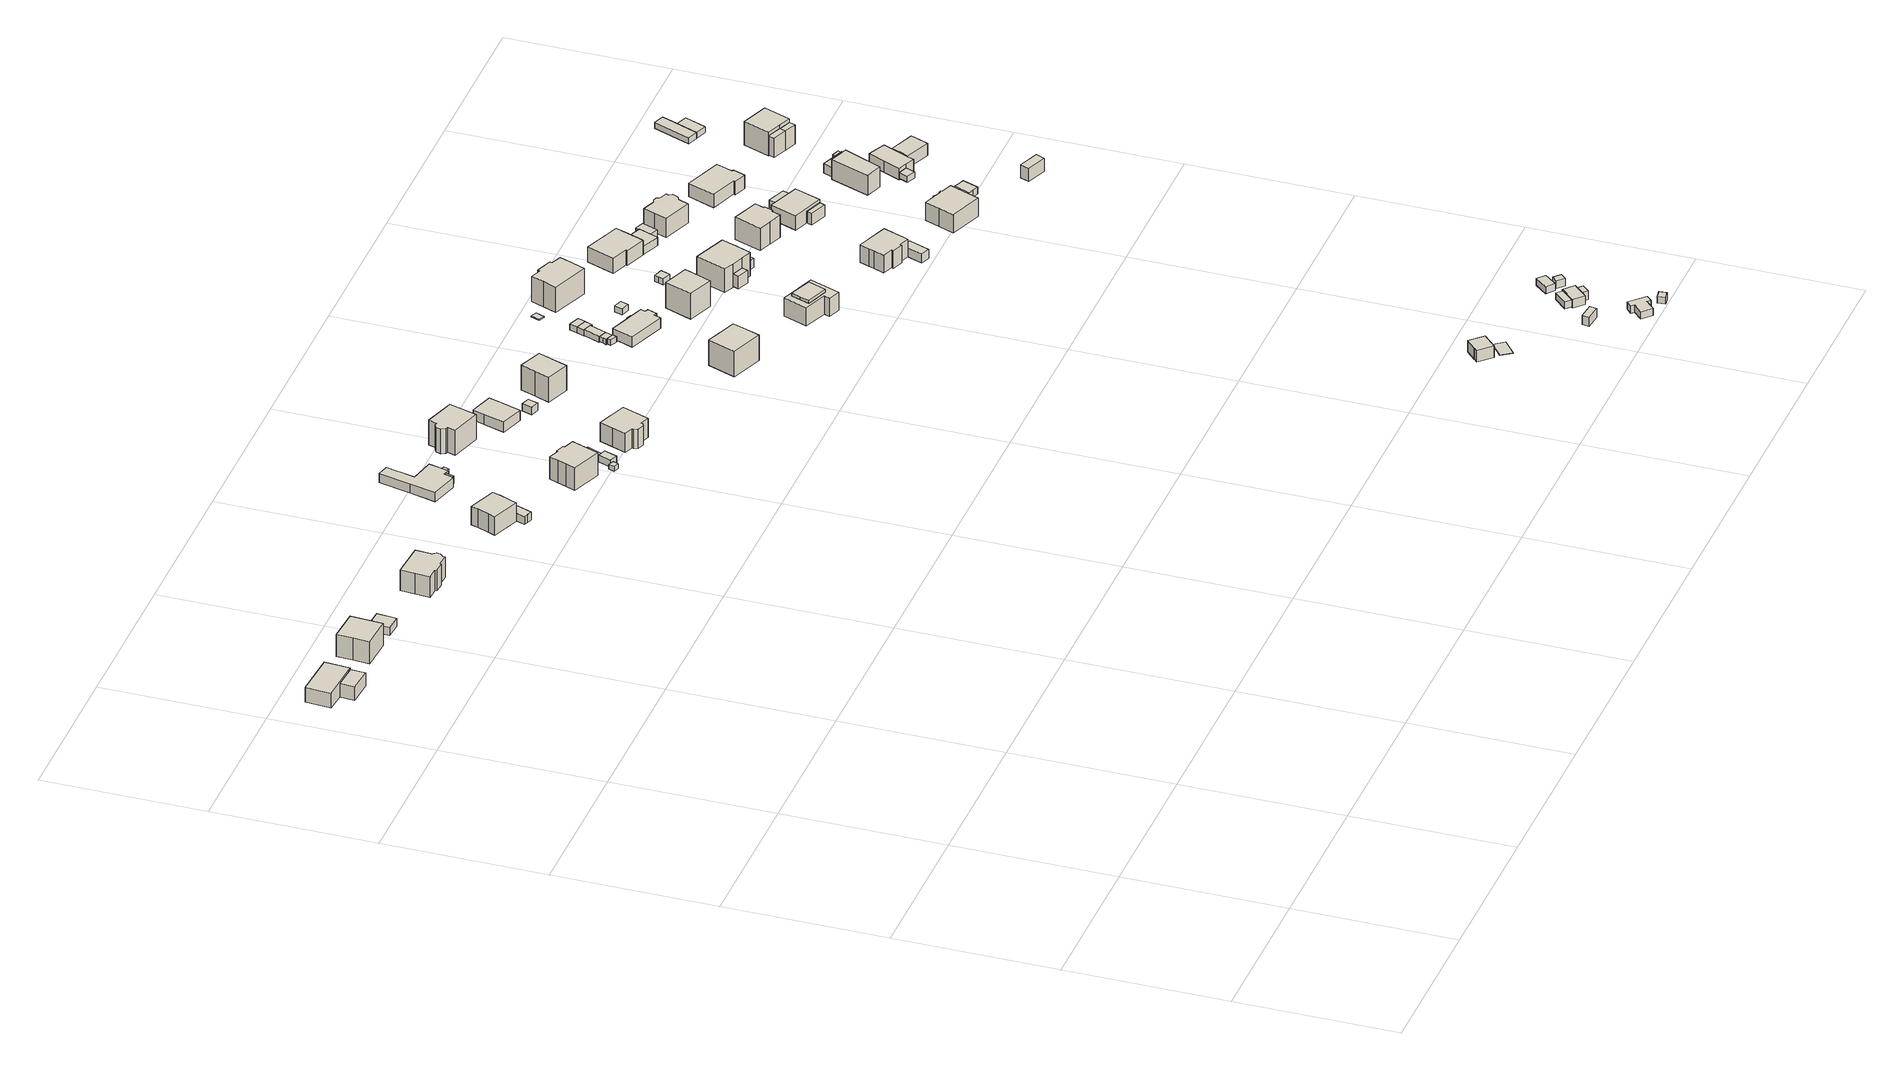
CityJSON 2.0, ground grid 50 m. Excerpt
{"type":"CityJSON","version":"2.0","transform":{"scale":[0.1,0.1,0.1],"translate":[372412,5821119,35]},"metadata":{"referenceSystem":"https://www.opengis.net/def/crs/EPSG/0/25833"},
"CityObjects":{
"building1":{"type":"Building","attributes":{"Gemeindeschluessel":"11000005","function":"31001_1010"},"address":[{"country":"Germany","locality":"Berlin","thoroughfareNumber":"38","thoroughfareName":"Ernst-Lange-Straße"}],"children":["building1-1","building1-2"]},
"building1-1":{"type":"BuildingPart","attributes":{"BezugspunktDach":"2200","measuredHeight":5.9,"storeysAboveGround":1},"parents":["building1"],"geometry":[{"type":"MultiSurface","lod":"1","boundaries":[[[0,1,2,3]],[[4,5,6,7]],[[4,7,3,2]],[[5,4,2,1]],[[6,5,1,0]],[[7,8,9,10,11,0,3]],[[6,12,11,10,9,8]]]}]},
"building1-2":{"type":"BuildingPart","attributes":{"BezugspunktDach":"2200","measuredHeight":5.08,"storeysAboveGround":1},"parents":["building1"],"geometry":[{"type":"Solid","lod":"1","boundaries":[[[[13,11,10,14]],[[9,6,15,16]],[[9,16,14,10]],[[15,6,11,13]],[[16,15,13,14]],[[6,9,10,11]]]]}]},
"building2":{"type":"Building","attributes":{"Gemeindeschluessel":"11000005","BezugspunktDach":"2200","function":"31001_1010","measuredHeight":10.26,"storeysAboveGround":1},"address":[{"country":"Germany","locality":"Berlin","thoroughfareNumber":"40","thoroughfareName":"Ernst-Lange-Straße"}],"geometry":[{"type":"Solid","lod":"1","boundaries":[[[[17,18,19,20,21]],[[22,23,24,25,26]],[[22,26,21,20]],[[23,22,20,19]],[[24,23,19,18]],[[25,24,18,17]],[[26,25,17,21]]]]}]},
"building3":{"type":"Building","attributes":{"Gemeindeschluessel":"11000005","BezugspunktDach":"2200","function":"31001_2463","measuredHeight":2.8,"storeysAboveGround":1},"address":[{"country":"Germany","locality":"Berlin","thoroughfareNumber":"40 (1)","thoroughfareName":"Ernst-Lange-Straße"}],"geometry":[{"type":"Solid","lod":"1","boundaries":[[[[27,28,29,30]],[[31,32,33,34]],[[31,34,30,29]],[[32,31,29,28]],[[33,32,28,27]],[[34,33,27,30]]]]}]},
"building4":{"type":"Building","attributes":{"Gemeindeschluessel":"11000005","BezugspunktDach":"2200","function":"31001_1010","measuredHeight":8.24,"storeysAboveGround":1},"address":[{"country":"Germany","locality":"Berlin","thoroughfareNumber":"42","thoroughfareName":"Ernst-Lange-Straße"}],"geometry":[{"type":"Solid","lod":"1","boundaries":[[[[35,36,37,38,39,40,41,42,43,44,45,46,47,48,49,50]],[[51,52,53,54,55,56,57,58,59,60,61,62,63,64,65,66]],[[51,66,50,49]],[[52,51,49,48]],[[53,52,48,47]],[[54,53,47,46]],[[55,54,46,45]],[[56,55,45,44]],[[57,56,44,43]],[[58,57,43,42]],[[59,58,42,41]],[[60,59,41,40]],[[61,60,40,39]],[[62,61,39,38]],[[63,62,38,37]],[[64,63,37,36]],[[65,64,36,35]],[[66,65,35,50]]]]}]},
"building5":{"type":"Building","attributes":{"Gemeindeschluessel":"11000005","BezugspunktDach":"2200","function":"51009_1610","measuredHeight":1.45,"storeysAboveGround":0},"address":[{"country":"Germany","locality":"Berlin"}],"geometry":[{"type":"Solid","lod":"1","boundaries":[[[[67,68,69,70,71,72]],[[73,74,75,76,54,53]],[[73,53,72,71]],[[74,73,71,70]],[[75,74,70,69]],[[76,75,69,68]],[[54,76,68,67]],[[53,54,67,72]]]]}]},
"building6":{"type":"Building","attributes":{"Gemeindeschluessel":"11000005","BezugspunktDach":"2200","function":"31001_1010","measuredHeight":7.63,"storeysAboveGround":1},"address":[{"country":"Germany","locality":"Berlin","thoroughfareNumber":"44","thoroughfareName":"Ernst-Lange-Straße"}],"geometry":[{"type":"Solid","lod":"1","boundaries":[[[[77,78,79,80,81,82,83,84,85]],[[86,87,88,89,90,91,92,93,94]],[[86,94,85,84]],[[87,86,84,83]],[[88,87,83,82]],[[89,88,82,81]],[[90,89,81,80]],[[91,90,80,79]],[[92,91,79,78]],[[93,92,78,77]],[[94,93,77,85]]]]}]},
"building7":{"type":"Building","attributes":{"Gemeindeschluessel":"11000005","BezugspunktDach":"2200","function":"31001_2463","measuredHeight":2.75,"storeysAboveGround":1},"address":[{"country":"Germany","locality":"Berlin","thoroughfareNumber":"44 (1)","thoroughfareName":"Ernst-Lange-Straße"}],"geometry":[{"type":"Solid","lod":"1","boundaries":[[[[95,96,97,98,99,100,101]],[[102,103,104,105,106,107,108]],[[102,108,101,100]],[[103,102,100,99]],[[104,103,99,98]],[[105,104,98,97]],[[106,105,97,96]],[[107,106,96,95]],[[108,107,95,101]]]]}]},
"building8":{"type":"Building","attributes":{"Gemeindeschluessel":"11000005","BezugspunktDach":"2200","function":"31001_1010","measuredHeight":3.06,"storeysAboveGround":1},"address":[{"country":"Germany","locality":"Berlin","thoroughfareNumber":"43","thoroughfareName":"Ernst-Lange-Straße"}],"geometry":[{"type":"Solid","lod":"1","boundaries":[[[[109,110,111,112,113,114,115,116,117,118,119,120,121,122,123,124,125]],[[126,127,128,129,130,131,132,133,134,135,136,137,138,139,140,141,142]],[[126,142,125,124]],[[127,126,124,123]],[[128,127,123,122]],[[129,128,122,121]],[[130,129,121,120]],[[131,130,120,119]],[[132,131,119,118]],[[133,132,118,117]],[[134,133,117,116]],[[135,134,116,115]],[[136,135,115,114]],[[137,136,114,113]],[[138,137,113,112]],[[139,138,112,111]],[[140,139,111,110]],[[141,140,110,109]],[[142,141,109,125]]]]}]},
"building9":{"type":"Building","attributes":{"Gemeindeschluessel":"11000005","BezugspunktDach":"2200","function":"51009_1610","measuredHeight":2.65,"storeysAboveGround":0},"address":[{"country":"Germany","locality":"Berlin"}],"geometry":[{"type":"Solid","lod":"1","boundaries":[[[[143,114,113,112]],[[144,145,146,147]],[[144,147,112,113]],[[145,144,113,114]],[[146,145,114,143]],[[147,146,143,112]]]]}]},
"building10":{"type":"Building","attributes":{"Gemeindeschluessel":"11000005","BezugspunktDach":"2200","function":"51009_1610","measuredHeight":2.75,"storeysAboveGround":0},"address":[{"country":"Germany","locality":"Berlin"}],"geometry":[{"type":"Solid","lod":"1","boundaries":[[[[148,149,117,116]],[[150,151,152,153]],[[150,153,116,117]],[[151,150,117,149]],[[152,151,149,148]],[[153,152,148,116]]]]}]},
"building11":{"type":"Building","attributes":{"Gemeindeschluessel":"11000005","BezugspunktDach":"2200","function":"31001_1010","measuredHeight":8.64,"storeysAboveGround":1},"address":[{"country":"Germany","locality":"Berlin","thoroughfareNumber":"46","thoroughfareName":"Ernst-Lange-Straße"}],"geometry":[{"type":"Solid","lod":"1","boundaries":[[[[154,155,156,157,158,159,160,161,162,163,164,165]],[[166,167,168,169,170,171,172,173,174,175,176,177]],[[166,177,165,164]],[[167,166,164,163]],[[168,167,163,162]],[[169,168,162,161]],[[170,169,161,160]],[[171,170,160,159]],[[172,171,159,158]],[[173,172,158,157]],[[174,173,157,156]],[[175,174,156,155]],[[176,175,155,154]],[[177,176,154,165]]]]}]},
"building12":{"type":"Building","attributes":{"Gemeindeschluessel":"11000005","BezugspunktDach":"2200","function":"31001_1000","measuredHeight":1.6,"storeysAboveGround":1},"address":[{"country":"Germany","locality":"Berlin","thoroughfareNumber":"48 (3)","thoroughfareName":"Ernst-Lange-Straße"}],"geometry":[{"type":"Solid","lod":"1","boundaries":[[[[178,179,180,181]],[[182,183,184,185]],[[182,185,181,180]],[[183,182,180,179]],[[184,183,179,178]],[[185,184,178,181]]]]}]},
"building13":{"type":"Building","attributes":{"Gemeindeschluessel":"11000005","BezugspunktDach":"2200","function":"31001_1000","measuredHeight":2.58,"storeysAboveGround":1},"address":[{"country":"Germany","locality":"Berlin","thoroughfareNumber":"48 (2)","thoroughfareName":"Ernst-Lange-Straße"}],"geometry":[{"type":"Solid","lod":"1","boundaries":[[[[186,187,188,189]],[[190,191,192,193]],[[190,193,189,188]],[[191,190,188,187]],[[192,191,187,186]],[[193,192,186,189]]]]}]},
"building14":{"type":"Building","attributes":{"Gemeindeschluessel":"11000005","BezugspunktDach":"2200","function":"51009_1611","measuredHeight":1.38,"storeysAboveGround":0},"address":[{"country":"Germany","locality":"Berlin"}],"geometry":[{"type":"Solid","lod":"1","boundaries":[[[[194,195,196,197]],[[198,199,200,201]],[[198,201,197,196]],[[199,198,196,195]],[[200,199,195,194]],[[201,200,194,197]]]]}]},
"building15":{"type":"Building","attributes":{"Gemeindeschluessel":"11000005","BezugspunktDach":"2200","function":"31001_1010","measuredHeight":8.18,"storeysAboveGround":1},"address":[{"country":"Germany","locality":"Berlin","thoroughfareNumber":"45","thoroughfareName":"Ernst-Lange-Straße"}],"geometry":[{"type":"Solid","lod":"1","boundaries":[[[[202,203,204,205,206,207,208,209,210,211]],[[212,213,214,215,216,217,218,219,220,221]],[[212,221,211,210]],[[213,212,210,209]],[[214,213,209,208]],[[215,214,208,207]],[[216,215,207,206]],[[217,216,206,205]],[[218,217,205,204]],[[219,218,204,203]],[[220,219,203,202]],[[221,220,202,211]]]]}]},
"building16":{"type":"Building","attributes":{"Gemeindeschluessel":"11000005","BezugspunktDach":"2200","function":"31001_1010","measuredHeight":8.7,"storeysAboveGround":1},"address":[{"country":"Germany","locality":"Berlin","thoroughfareNumber":"48","thoroughfareName":"Ernst-Lange-Straße"}],"geometry":[{"type":"Solid","lod":"1","boundaries":[[[[222,223,224,225,226,227,228,229,230,231,232,233]],[[234,235,236,237,238,239,240,241,242,243,244,245]],[[234,245,233,232]],[[235,234,232,231]],[[236,235,231,230]],[[237,236,230,229]],[[238,237,229,228]],[[239,238,228,227]],[[240,239,227,226]],[[241,240,226,225]],[[242,241,225,224]],[[243,242,224,223]],[[244,243,223,222]],[[245,244,222,233]]]]}]},
"building17":{"type":"Building","attributes":{"Gemeindeschluessel":"11000005","BezugspunktDach":"2200","function":"31001_1010","measuredHeight":3.41,"storeysAboveGround":1},"address":[{"country":"Germany","locality":"Berlin","thoroughfareNumber":"47","thoroughfareName":"Ernst-Lange-Straße"}],"geometry":[{"type":"Solid","lod":"1","boundaries":[[[[246,247,248,249,250,251]],[[252,253,254,255,256,257]],[[252,257,251,250]],[[253,252,250,249]],[[254,253,249,248]],[[255,254,248,247]],[[256,255,247,246]],[[257,256,246,251]]]]}]},
"building18":{"type":"Building","attributes":{"Gemeindeschluessel":"11000005","BezugspunktDach":"2200","function":"31001_1000","measuredHeight":2.44,"storeysAboveGround":1},"address":[{"country":"Germany","locality":"Berlin","thoroughfareNumber":"47 (1)","thoroughfareName":"Ernst-Lange-Straße"}],"geometry":[{"type":"Solid","lod":"1","boundaries":[[[[258,259,260,261]],[[262,263,264,265]],[[262,265,261,260]],[[263,262,260,259]],[[264,263,259,258]],[[265,264,258,261]]]]}]},
"building19":{"type":"Building","attributes":{"Gemeindeschluessel":"11000005","BezugspunktDach":"2200","function":"31001_1010","measuredHeight":8.71,"storeysAboveGround":1},"address":[{"country":"Germany","locality":"Berlin","thoroughfareNumber":"49","thoroughfareName":"Ernst-Lange-Straße"}],"geometry":[{"type":"Solid","lod":"1","boundaries":[[[[266,267,268,269,270,271]],[[272,273,274,275,276,277]],[[272,277,271,270]],[[273,272,270,269]],[[274,273,269,268]],[[275,274,268,267]],[[276,275,267,266]],[[277,276,266,271]]]]}]},
"building20":{"type":"Building","attributes":{"Gemeindeschluessel":"11000005","BezugspunktDach":"2200","function":"31001_1010","measuredHeight":9.26,"storeysAboveGround":1},"address":[{"country":"Germany","locality":"Berlin","thoroughfareNumber":"51","thoroughfareName":"Am Sonnenhügel"}],"geometry":[{"type":"Solid","lod":"1","boundaries":[[[[278,279,280,281]],[[282,283,284,285]],[[282,285,281,280]],[[283,282,280,279]],[[284,283,279,278]],[[285,284,278,281]]]]}]},
"building21":{"type":"Building","attributes":{"Gemeindeschluessel":"11000005","BezugspunktDach":"2200","function":"51009_1610","measuredHeight":1.84,"storeysAboveGround":0},"address":[{"country":"Germany","locality":"Berlin"}],"geometry":[{"type":"Solid","lod":"1","boundaries":[[[[286,287,288,289]],[[290,291,292,293]],[[290,293,289,288]],[[291,290,288,287]],[[292,291,287,286]],[[293,292,286,289]]]]}]},
"building22":{"type":"Building","attributes":{"Gemeindeschluessel":"11000005","BezugspunktDach":"2200","function":"31001_1000","measuredHeight":2.12,"storeysAboveGround":1},"address":[{"country":"Germany","locality":"Berlin","thoroughfareNumber":"52 (1)","thoroughfareName":"Am Sonnenhügel"}],"geometry":[{"type":"Solid","lod":"1","boundaries":[[[[294,295,296,297,298,299,300]],[[301,302,303,304,305,306,307]],[[301,307,300,299]],[[302,301,299,298]],[[303,302,298,297]],[[304,303,297,296]],[[305,304,296,295]],[[306,305,295,294]],[[307,306,294,300]]]]}]},
"building23":{"type":"Building","attributes":{"Gemeindeschluessel":"11000005","BezugspunktDach":"2200","function":"31001_1000","measuredHeight":2.42,"storeysAboveGround":1},"address":[{"country":"Germany","locality":"Berlin","thoroughfareNumber":"52 (4)","thoroughfareName":"Am Sonnenhügel"}],"geometry":[{"type":"Solid","lod":"1","boundaries":[[[[297,308,309,298]],[[310,311,312,313]],[[310,313,298,309]],[[311,310,309,308]],[[312,311,308,297]],[[313,312,297,298]]]]}]},
"building24":{"type":"Building","attributes":{"Gemeindeschluessel":"11000005","BezugspunktDach":"2200","function":"31001_1010","measuredHeight":4.71,"storeysAboveGround":1},"address":[{"country":"Germany","locality":"Berlin","thoroughfareNumber":"52","thoroughfareName":"Am Sonnenhügel"}],"geometry":[{"type":"Solid","lod":"1","boundaries":[[[[314,315,316,317,318,319,320,321,322,323]],[[324,325,326,327,328,329,330,331,332,333]],[[324,333,323,322]],[[325,324,322,321]],[[326,325,321,320]],[[327,326,320,319]],[[328,327,319,318]],[[329,328,318,317]],[[330,329,317,316]],[[331,330,316,315]],[[332,331,315,314]],[[333,332,314,323]]]]}]},
"building25":{"type":"Building","attributes":{"Gemeindeschluessel":"11000005","BezugspunktDach":"2200","function":"31001_1000","measuredHeight":1.87,"storeysAboveGround":1},"address":[{"country":"Germany","locality":"Berlin","thoroughfareNumber":"52 (5)","thoroughfareName":"Am Sonnenhügel"}],"geometry":[{"type":"Solid","lod":"1","boundaries":[[[[334,335,336,337,338]],[[339,340,341,342,343]],[[339,343,338,337]],[[340,339,337,336]],[[341,340,336,335]],[[342,341,335,334]],[[343,342,334,338]]]]}]},
"building26":{"type":"Building","attributes":{"Gemeindeschluessel":"11000005","BezugspunktDach":"2200","function":"31001_1000","measuredHeight":1.97,"storeysAboveGround":1},"address":[{"country":"Germany","locality":"Berlin","thoroughfareNumber":"52 (6)","thoroughfareName":"Am Sonnenhügel"}],"geometry":[{"type":"Solid","lod":"1","boundaries":[[[[336,344,345,337]],[[346,347,348,349]],[[346,349,337,345]],[[347,346,345,344]],[[348,347,344,336]],[[349,348,336,337]]]]}]},
"building27":{"type":"Building","attributes":{"Gemeindeschluessel":"11000005","BezugspunktDach":"2200","function":"31001_3200","measuredHeight":3.8,"storeysAboveGround":1},"address":[{"country":"Germany","locality":"Berlin","thoroughfareNumber":"80","thoroughfareName":"Döberitzer Weg"}],"geometry":[{"type":"Solid","lod":"1","boundaries":[[[[350,351,352,353,354,355]],[[356,357,358,359,360,361]],[[356,361,355,354]],[[357,356,354,353]],[[358,357,353,352]],[[359,358,352,351]],[[360,359,351,350]],[[361,360,350,355]]]]}]},
"building28":{"type":"Building","attributes":{"Gemeindeschluessel":"11000005","BezugspunktDach":"2200","function":"51009_1610","measuredHeight":3,"storeysAboveGround":0},"address":[{"country":"Germany","locality":"Berlin"}],"geometry":[{"type":"Solid","lod":"1","boundaries":[[[[362,363,364,365]],[[366,367,326,325]],[[366,325,365,364]],[[367,366,364,363]],[[326,367,363,362]],[[325,326,362,365]]]]}]},
"building29":{"type":"Building","attributes":{"Gemeindeschluessel":"11000005","BezugspunktDach":"2200","function":"31001_1312","measuredHeight":0.076,"storeysAboveGround":1},"address":[{"country":"Germany","locality":"Berlin","thoroughfareNumber":"78","thoroughfareName":"Döberitzer Weg"}],"geometry":[{"type":"Solid","lod":"1","boundaries":[[[[368,369,370,371]],[[372,373,374,375]],[[372,375,371,370]],[[373,372,370,369]],[[374,373,369,368]],[[375,374,368,371]]]]}]},
"building30":{"type":"Building","attributes":{"Gemeindeschluessel":"11000005","BezugspunktDach":"2200","function":"31001_2741","measuredHeight":0.308,"storeysAboveGround":1},"address":[{"country":"Germany","locality":"Berlin","thoroughfareNumber":"2 (1)","thoroughfareName":"Am Sonnenhügel"}],"geometry":[{"type":"Solid","lod":"1","boundaries":[[[[376,377,378,379]],[[380,381,382,383]],[[380,383,379,378]],[[381,380,378,377]],[[382,381,377,376]],[[383,382,376,379]]]]}]},
"building31":{"type":"Building","attributes":{"Gemeindeschluessel":"11000005","BezugspunktDach":"2200","function":"31001_1000","measuredHeight":1.96,"storeysAboveGround":1},"address":[{"country":"Germany","locality":"Berlin","thoroughfareNumber":"52 (3)","thoroughfareName":"Am Sonnenhügel"}],"geometry":[{"type":"Solid","lod":"1","boundaries":[[[[384,385,386,387]],[[388,389,390,391]],[[388,391,387,386]],[[389,388,386,385]],[[390,389,385,384]],[[391,390,384,387]]]]}]},
"building32":{"type":"Building","attributes":{"Gemeindeschluessel":"11000005","function":"31001_1010"},"address":[{"country":"Germany","locality":"Berlin","thoroughfareNumber":"49","thoroughfareName":"Am Sonnenhügel"}],"children":["building32-1","building32-2"]},
"building32-1":{"type":"BuildingPart","attributes":{"BezugspunktDach":"2200","measuredHeight":7.61,"storeysAboveGround":2},"parents":["building32"],"geometry":[{"type":"MultiSurface","lod":"1","boundaries":[[[392,393,394,395,396]],[[397,398,399,400,401]],[[402,403,396,395]],[[404,402,397,395,394]],[[405,406,404,407,394,393]],[[408,406,405,393,392]],[[403,408,392,396]],[[397,401,403,402]],[[398,397,402,404]],[[399,398,407,404,406,405]],[[400,399,405,406,408]],[[409,401,400,410,408,403]]]}]},
"building32-2":{"type":"BuildingPart","attributes":{"BezugspunktDach":"2200","measuredHeight":5.98,"storeysAboveGround":2},"parents":["building32"],"geometry":[{"type":"MultiSurface","lod":"1","boundaries":[[[411,412,413,414,415,416],[403,404,406,408]],[[417,418,419,420,421,422],[423,424,425,426]],[[417,422,416,415]],[[418,417,415,414]],[[419,418,414,413]],[[420,419,413,412]],[[421,420,412,411]],[[422,421,411,416]],[[423,426,427,400,399]],[[424,423,406,399,398,428]],[[425,424,404,398,397,401]],[[426,425,429,401,400]],[[399,400,427,408,406]],[[428,398,399,406,404]],[[401,397,402,403]],[[402,397,398,404]],[[400,401,429,403,408,430]]]}]},
"building33":{"type":"Building","attributes":{"Gemeindeschluessel":"11000005","BezugspunktDach":"2200","function":"31001_1010","measuredHeight":9.65,"storeysAboveGround":2},"address":[{"country":"Germany","locality":"Berlin","thoroughfareNumber":"50","thoroughfareName":"Am Sonnenhügel"}],"geometry":[{"type":"Solid","lod":"1","boundaries":[[[[431,432,433,434]],[[435,436,437,438]],[[435,438,434,433]],[[436,435,433,432]],[[437,436,432,431]],[[438,437,431,434]]]]}]},
"building34":{"type":"Building","attributes":{"Gemeindeschluessel":"11000005","BezugspunktDach":"2200","function":"31001_1010","measuredHeight":9.75,"storeysAboveGround":2},"address":[{"country":"Germany","locality":"Berlin","thoroughfareNumber":"2","thoroughfareName":"Am Sonnenhügel"}],"geometry":[{"type":"Solid","lod":"1","boundaries":[[[[439,440,441,442,443,444,445,446,447,448]],[[449,450,451,452,453,454,455,456,457,458]],[[449,458,448,447]],[[450,449,447,446]],[[451,450,446,445]],[[452,451,445,444]],[[453,452,444,443]],[[454,453,443,442]],[[455,454,442,441]],[[456,455,441,440]],[[457,456,440,439]],[[458,457,439,448]]]]}]},
"building35":{"type":"Building","attributes":{"Gemeindeschluessel":"11000005","BezugspunktDach":"2200","function":"31001_1310","measuredHeight":3.04,"storeysAboveGround":1},"address":[{"country":"Germany","locality":"Berlin","thoroughfareNumber":"76 (2)","thoroughfareName":"Döberitzer Weg"}],"geometry":[{"type":"Solid","lod":"1","boundaries":[[[[459,460,461,462]],[[463,464,465,466]],[[463,466,462,461]],[[464,463,461,460]],[[465,464,460,459]],[[466,465,459,462]]]]}]},
"building36":{"type":"Building","attributes":{"Gemeindeschluessel":"11000005","BezugspunktDach":"2200","function":"51009_1610","measuredHeight":4.13,"storeysAboveGround":0},"address":[{"country":"Germany","locality":"Berlin"}],"geometry":[{"type":"Solid","lod":"1","boundaries":[[[[467,468,469,470]],[[471,472,473,474]],[[471,474,470,469]],[[472,471,469,468]],[[473,472,468,467]],[[474,473,467,470]]]]}]},
"building37":{"type":"Building","attributes":{"Gemeindeschluessel":"11000005","BezugspunktDach":"2200","function":"31001_1000","measuredHeight":2.41,"storeysAboveGround":1},"address":[{"country":"Germany","locality":"Berlin","thoroughfareNumber":"50 (1)","thoroughfareName":"Am Sonnenhügel"}],"geometry":[{"type":"Solid","lod":"1","boundaries":[[[[475,476,477,478,479,480]],[[481,482,483,484,485,486]],[[481,486,480,479]],[[482,481,479,478]],[[483,482,478,477]],[[484,483,477,476]],[[485,484,476,475]],[[486,485,475,480]]]]}]},
"building38":{"type":"Building","attributes":{"Gemeindeschluessel":"11000005","BezugspunktDach":"2200","function":"31001_1010","measuredHeight":9.04,"storeysAboveGround":2},"address":[{"country":"Germany","locality":"Berlin","thoroughfareNumber":"48","thoroughfareName":"Am Sonnenhügel"}],"geometry":[{"type":"Solid","lod":"1","boundaries":[[[[487,488,489,490,491,492,493,494,495]],[[496,497,498,499,500,501,502,503,504]],[[496,504,495,494]],[[497,496,494,493]],[[498,497,493,492]],[[499,498,492,491]],[[500,499,491,490]],[[501,500,490,489]],[[502,501,489,488]],[[503,502,488,487]],[[504,503,487,495]]]]}]},
"building39":{"type":"Building","attributes":{"Gemeindeschluessel":"11000005","BezugspunktDach":"2200","function":"31001_1312","measuredHeight":2.37,"storeysAboveGround":1},"address":[{"country":"Germany","locality":"Berlin","thoroughfareNumber":"76","thoroughfareName":"Döberitzer Weg"}],"geometry":[{"type":"Solid","lod":"1","boundaries":[[[[505,506,507,508,509,510,511,512]],[[513,514,515,516,517,518,519,520]],[[513,520,512,511]],[[514,513,511,510]],[[515,514,510,509]],[[516,515,509,508]],[[517,516,508,507]],[[518,517,507,506]],[[519,518,506,505]],[[520,519,505,512]]]]}]},
"building40":{"type":"Building","attributes":{"Gemeindeschluessel":"11000005","BezugspunktDach":"2200","function":"31001_1000","measuredHeight":2.55,"storeysAboveGround":1},"address":[{"country":"Germany","locality":"Berlin","thoroughfareNumber":"70 (2)","thoroughfareName":"Döberitzer Weg"}],"geometry":[{"type":"Solid","lod":"1","boundaries":[[[[521,522,523,524]],[[525,526,527,528]],[[525,528,524,523]],[[526,525,523,522]],[[527,526,522,521]],[[528,527,521,524]]]]}]},
"building41":{"type":"Building","attributes":{"Gemeindeschluessel":"11000005","BezugspunktDach":"2200","function":"31001_1000","measuredHeight":2.85,"storeysAboveGround":1},"address":[{"country":"Germany","locality":"Berlin","thoroughfareNumber":"70 (1)","thoroughfareName":"Döberitzer Weg"}],"geometry":[{"type":"Solid","lod":"1","boundaries":[[[[529,530,531,532,533,534,535,536]],[[537,538,539,540,541,542,543,544]],[[537,544,536,535]],[[538,537,535,534]],[[539,538,534,533]],[[540,539,533,532]],[[541,540,532,531]],[[542,541,531,530]],[[543,542,530,529]],[[544,543,529,536]]]]}]},
"building42":{"type":"Building","attributes":{"Gemeindeschluessel":"11000005","BezugspunktDach":"2200","function":"51009_1610","measuredHeight":2.95,"storeysAboveGround":0},"address":[{"country":"Germany","locality":"Berlin"}],"geometry":[{"type":"Solid","lod":"1","boundaries":[[[[545,546,531,530]],[[547,548,549,550]],[[547,550,530,531]],[[548,547,531,546]],[[549,548,546,545]],[[550,549,545,530]]]]}]},
"building43":{"type":"Building","attributes":{"Gemeindeschluessel":"11000005","BezugspunktDach":"2200","function":"31001_1310","measuredHeight":2.14,"storeysAboveGround":1},"address":[{"country":"Germany","locality":"Berlin","thoroughfareNumber":"76 (1)","thoroughfareName":"Döberitzer Weg"}],"geometry":[{"type":"Solid","lod":"1","boundaries":[[[[551,552,553,554]],[[555,556,557,558]],[[555,558,554,553]],[[556,555,553,552]],[[557,556,552,551]],[[558,557,551,554]]]]}]},
"building44":{"type":"Building","attributes":{"Gemeindeschluessel":"11000005","BezugspunktDach":"2200","function":"31001_2463","measuredHeight":3.01,"storeysAboveGround":1},"address":[{"country":"Germany","locality":"Berlin","thoroughfareNumber":"48 (1)","thoroughfareName":"Am Sonnenhügel"}],"geometry":[{"type":"Solid","lod":"1","boundaries":[[[[559,560,561,562]],[[498,563,564,500]],[[498,500,562,561]],[[563,498,561,560]],[[564,563,560,559]],[[500,564,559,562]]]]}]},
"building45":{"type":"Building","attributes":{"Gemeindeschluessel":"11000005","BezugspunktDach":"2200","function":"51009_1611","measuredHeight":2.32,"storeysAboveGround":0},"address":[{"country":"Germany","locality":"Berlin"}],"geometry":[{"type":"Solid","lod":"1","boundaries":[[[[565,566,567,568]],[[569,570,571,572]],[[569,572,568,567]],[[570,569,567,566]],[[571,570,566,565]],[[572,571,565,568]]]]}]},
"building46":{"type":"Building","attributes":{"Gemeindeschluessel":"11000005","BezugspunktDach":"2200","function":"31001_1010","measuredHeight":7.87,"storeysAboveGround":1},"address":[{"country":"Germany","locality":"Berlin","thoroughfareNumber":"47","thoroughfareName":"Am Sonnenhügel"}],"geometry":[{"type":"Solid","lod":"1","boundaries":[[[[573,574,575,576,577,578,579,580,581,582,583,584,585]],[[586,587,588,589,590,591,592,593,594,595,596,597,598]],[[586,598,585,584]],[[587,586,584,583]],[[588,587,583,582]],[[589,588,582,581]],[[590,589,581,580]],[[591,590,580,579]],[[592,591,579,578]],[[593,592,578,577]],[[594,593,577,576]],[[595,594,576,575]],[[596,595,575,574]],[[597,596,574,573]],[[598,597,573,585]]]]}]},
"building47":{"type":"Building","attributes":{"Gemeindeschluessel":"11000005","BezugspunktDach":"2200","function":"31001_1000","measuredHeight":2.54,"storeysAboveGround":1},"address":[{"country":"Germany","locality":"Berlin","thoroughfareNumber":"70 (4)","thoroughfareName":"Döberitzer Weg"}],"geometry":[{"type":"Solid","lod":"1","boundaries":[[[[599,600,601,602]],[[603,604,605,606]],[[603,606,602,601]],[[604,603,601,600]],[[605,604,600,599]],[[606,605,599,602]]]]}]},
"building48":{"type":"Building","attributes":{"Gemeindeschluessel":"11000005","BezugspunktDach":"2200","function":"31001_1010","measuredHeight":5.94,"storeysAboveGround":1},"address":[{"country":"Germany","locality":"Berlin","thoroughfareNumber":"4","thoroughfareName":"Am Sonnenhügel"}],"geometry":[{"type":"Solid","lod":"1","boundaries":[[[[607,608,609,610,611,612,613,614,615]],[[616,617,618,619,620,621,622,623,624]],[[616,624,615,614]],[[617,616,614,613]],[[618,617,613,612]],[[619,618,612,611]],[[620,619,611,610]],[[621,620,610,609]],[[622,621,609,608]],[[623,622,608,607]],[[624,623,607,615]]]]}]},
"building49":{"type":"Building","attributes":{"Gemeindeschluessel":"11000005","BezugspunktDach":"2200","function":"31001_2463","measuredHeight":2.96,"storeysAboveGround":1},"address":[{"country":"Germany","locality":"Berlin","thoroughfareNumber":"47 (1)","thoroughfareName":"Am Sonnenhügel"}],"geometry":[{"type":"Solid","lod":"1","boundaries":[[[[625,626,627,628,629]],[[593,592,630,631,632]],[[593,632,629,628]],[[592,593,628,627]],[[630,592,627,626]],[[631,630,626,625]],[[632,631,625,629]]]]}]},
"building50":{"type":"Building","attributes":{"Gemeindeschluessel":"11000005","BezugspunktDach":"2200","function":"31001_2463","measuredHeight":2.67,"storeysAboveGround":1},"address":[{"country":"Germany","locality":"Berlin","thoroughfareNumber":"4 (1)","thoroughfareName":"Am Sonnenhügel"}],"geometry":[{"type":"Solid","lod":"1","boundaries":[[[[633,634,635,636]],[[618,637,638,620]],[[618,620,636,635]],[[637,618,635,634]],[[638,637,634,633]],[[620,638,633,636]]]]}]},
"building51":{"type":"Building","attributes":{"Gemeindeschluessel":"11000005","BezugspunktDach":"2200","function":"31001_1010","measuredHeight":8.82,"storeysAboveGround":1},"address":[{"country":"Germany","locality":"Berlin","thoroughfareNumber":"46","thoroughfareName":"Am Sonnenhügel"}],"geometry":[{"type":"Solid","lod":"1","boundaries":[[[[639,640,641,642,643,644,645,646,647,648]],[[649,650,651,652,653,654,655,656,657,658]],[[649,658,648,647]],[[650,649,647,646]],[[651,650,646,645]],[[652,651,645,644]],[[653,652,644,643]],[[654,653,643,642]],[[655,654,642,641]],[[656,655,641,640]],[[657,656,640,639]],[[658,657,639,648]]]]}]},
"building52":{"type":"Building","attributes":{"Gemeindeschluessel":"11000005","BezugspunktDach":"2200","function":"51009_1611","measuredHeight":2.48,"storeysAboveGround":0},"address":[{"country":"Germany","locality":"Berlin"}],"geometry":[{"type":"Solid","lod":"1","boundaries":[[[[659,660,661,662]],[[663,664,665,666]],[[663,666,662,661]],[[664,663,661,660]],[[665,664,660,659]],[[666,665,659,662]]]]}]},
"building53":{"type":"Building","attributes":{"Gemeindeschluessel":"11000005","BezugspunktDach":"2200","function":"31001_1010","measuredHeight":7.97,"storeysAboveGround":1},"address":[{"country":"Germany","locality":"Berlin","thoroughfareNumber":"6","thoroughfareName":"Am Sonnenhügel"}],"geometry":[{"type":"Solid","lod":"1","boundaries":[[[[667,668,669,670,671,672,673,674,675,676,677,678,679,680]],[[681,682,683,684,685,686,687,688,689,690,691,692,693,694]],[[681,694,680,679]],[[682,681,679,678]],[[683,682,678,677]],[[684,683,677,676]],[[685,684,676,675]],[[686,685,675,674]],[[687,686,674,673]],[[688,687,673,672]],[[689,688,672,671]],[[690,689,671,670]],[[691,690,670,669]],[[692,691,669,668]],[[693,692,668,667]],[[694,693,667,680]]]]}]},
"building54":{"type":"Building","attributes":{"Gemeindeschluessel":"11000005","BezugspunktDach":"2200","function":"31001_1010","measuredHeight":7.3,"storeysAboveGround":1},"address":[{"country":"Germany","locality":"Berlin","thoroughfareNumber":"45","thoroughfareName":"Am Sonnenhügel"}],"geometry":[{"type":"Solid","lod":"1","boundaries":[[[[695,696,697,698,699,700,701,702,703,704,705,706,707,708]],[[709,710,711,712,713,714,715,716,717,718,719,720,721,722]],[[709,722,708,707]],[[710,709,707,706]],[[711,710,706,705]],[[712,711,705,704]],[[713,712,704,703]],[[714,713,703,702]],[[715,714,702,701]],[[716,715,701,700]],[[717,716,700,699]],[[718,717,699,698]],[[719,718,698,697]],[[720,719,697,696]],[[721,720,696,695]],[[722,721,695,708]]]]}]},
"building55":{"type":"Building","attributes":{"Gemeindeschluessel":"11000005","function":"31001_1010"},"address":[{"country":"Germany","locality":"Berlin","thoroughfareNumber":"44","thoroughfareName":"Am Sonnenhügel"}],"children":["building55-1","building55-2"]},
"building55-1":{"type":"BuildingPart","attributes":{"BezugspunktDach":"2200","measuredHeight":5.89,"storeysAboveGround":1},"parents":["building55"],"geometry":[{"type":"Solid","lod":"1","boundaries":[[[[723,724,725,726]],[[727,728,729,730]],[[727,730,726,725]],[[728,727,725,724]],[[729,728,724,723]],[[730,729,723,726],[731,732,733,729]],[[732,731,729,733]]]]}]},
"building55-2":{"type":"BuildingPart","attributes":{"BezugspunktDach":"2200","measuredHeight":3.77,"storeysAboveGround":1},"parents":["building55"],"geometry":[{"type":"MultiSurface","lod":"1","boundaries":[[[734,733,732,735]],[[731,729,736,737]],[[731,737,735,732]],[[736,729,733,734]],[[737,736,734,735]],[[738,729,731,732,733]]]}]},
"building56":{"type":"Building","attributes":{"Gemeindeschluessel":"11000005","BezugspunktDach":"2200","function":"31001_2463","measuredHeight":2.48,"storeysAboveGround":1},"address":[{"country":"Germany","locality":"Berlin","thoroughfareNumber":"44 (1)","thoroughfareName":"Am Sonnenhügel"}],"geometry":[{"type":"Solid","lod":"1","boundaries":[[[[739,740,741,742]],[[743,744,745,746]],[[743,746,742,741]],[[744,743,741,740]],[[745,744,740,739]],[[746,745,739,742]]]]}]},
"building57":{"type":"Building","attributes":{"Gemeindeschluessel":"11000005","BezugspunktDach":"2200","function":"31001_2463","measuredHeight":2.81,"storeysAboveGround":1},"address":[{"country":"Germany","locality":"Berlin","thoroughfareNumber":"43 (1)","thoroughfareName":"Am Sonnenhügel"}],"geometry":[{"type":"Solid","lod":"1","boundaries":[[[[747,748,749,750,751,752]],[[753,754,755,756,757,758]],[[753,758,752,751]],[[754,753,751,750]],[[755,754,750,749]],[[756,755,749,748]],[[757,756,748,747]],[[758,757,747,752]]]]}]},
"building58":{"type":"Building","attributes":{"Gemeindeschluessel":"11000005","BezugspunktDach":"2200","function":"31001_1010","measuredHeight":5.46,"storeysAboveGround":1},"address":[{"country":"Germany","locality":"Berlin","thoroughfareNumber":"8","thoroughfareName":"Am Sonnenhügel"}],"geometry":[{"type":"Solid","lod":"1","boundaries":[[[[759,760,761,762,763,764,765,766,767]],[[768,769,770,771,772,773,774,775,776]],[[768,776,767,766]],[[769,768,766,765]],[[770,769,765,764]],[[771,770,764,763]],[[772,771,763,762]],[[773,772,762,761]],[[774,773,761,760]],[[775,774,760,759]],[[776,775,759,767]]]]}]},
"building59":{"type":"Building","attributes":{"Gemeindeschluessel":"11000005","BezugspunktDach":"2200","function":"31001_1010","measuredHeight":6.64,"storeysAboveGround":2},"address":[{"country":"Germany","locality":"Berlin","thoroughfareNumber":"37","thoroughfareName":"Am Sonnenhügel"}],"geometry":[{"type":"Solid","lod":"1","boundaries":[[[[777,778,779,780,781]],[[782,783,784,785,786]],[[782,786,781,780]],[[783,782,780,779]],[[784,783,779,778]],[[785,784,778,777]],[[786,785,777,781]]]]}]},
"building60":{"type":"Building","attributes":{"Gemeindeschluessel":"11000005","BezugspunktDach":"2200","function":"31001_1000","measuredHeight":1.93,"storeysAboveGround":1},"address":[{"country":"Germany","locality":"Berlin","thoroughfareNumber":"39 (2)","thoroughfareName":"Am Sonnenhügel"}],"geometry":[{"type":"Solid","lod":"1","boundaries":[[[[787,788,789,790]],[[791,792,793,794]],[[791,794,790,789]],[[792,791,789,788]],[[793,792,788,787]],[[794,793,787,790]]]]}]},
"building61":{"type":"Building","attributes":{"Gemeindeschluessel":"11000005","BezugspunktDach":"2200","function":"51009_1610","measuredHeight":5.04,"storeysAboveGround":0},"address":[{"country":"Germany","locality":"Berlin"}],"geometry":[{"type":"Solid","lod":"1","boundaries":[[[[795,796,797,798]],[[799,800,801,802]],[[799,802,798,797]],[[800,799,797,796]],[[801,800,796,795]],[[802,801,795,798]]]]}]},
"building62":{"type":"Building","attributes":{"Gemeindeschluessel":"11000005","BezugspunktDach":"2200","function":"31001_2463","measuredHeight":3.08,"storeysAboveGround":1},"address":[{"country":"Germany","locality":"Berlin","thoroughfareNumber":"37 (1)","thoroughfareName":"Am Sonnenhügel"}],"geometry":[{"type":"Solid","lod":"1","boundaries":[[[[803,804,805,806,807]],[[808,809,810,811,812]],[[808,812,807,806]],[[809,808,806,805]],[[810,809,805,804]],[[811,810,804,803]],[[812,811,803,807]]]]}]},
"building63":{"type":"Building","attributes":{"Gemeindeschluessel":"11000005","BezugspunktDach":"2200","function":"31001_2463","measuredHeight":4.39,"storeysAboveGround":1},"address":[{"country":"Germany","locality":"Berlin","thoroughfareNumber":"39 (1)","thoroughfareName":"Am Sonnenhügel"}],"geometry":[{"type":"Solid","lod":"1","boundaries":[[[[813,814,815,816,817,818,819,820,821]],[[822,823,824,825,826,827,828,829,830]],[[822,830,821,820]],[[823,822,820,819]],[[824,823,819,818]],[[825,824,818,817]],[[826,825,817,816]],[[827,826,816,815]],[[828,827,815,814]],[[829,828,814,813]],[[830,829,813,821]]]]}]},
"building64":{"type":"Building","attributes":{"Gemeindeschluessel":"11000005","BezugspunktDach":"2200","function":"31001_1000","measuredHeight":1.84,"storeysAboveGround":1},"address":[{"country":"Germany","locality":"Berlin","thoroughfareNumber":"35 (2)","thoroughfareName":"Am Sonnenhügel"}],"geometry":[{"type":"Solid","lod":"1","boundaries":[[[[831,832,833,834]],[[835,836,837,838]],[[835,838,834,833]],[[836,835,833,832]],[[837,836,832,831]],[[838,837,831,834]]]]}]},
"building65":{"type":"Building","attributes":{"Gemeindeschluessel":"11000005","BezugspunktDach":"2200","function":"31001_1010","measuredHeight":4.29,"storeysAboveGround":1},"address":[{"country":"Germany","locality":"Berlin","thoroughfareNumber":"39","thoroughfareName":"Am Sonnenhügel"}],"geometry":[{"type":"Solid","lod":"1","boundaries":[[[[839,840,841,842,843,844]],[[845,846,847,848,849,850]],[[845,850,844,843]],[[846,845,843,842]],[[847,846,842,841]],[[848,847,841,840]],[[849,848,840,839]],[[850,849,839,844]]]]}]},
"building66":{"type":"Building","attributes":{"Gemeindeschluessel":"11000005","BezugspunktDach":"2200","function":"51009_1610","measuredHeight":6.37,"storeysAboveGround":0},"address":[{"country":"Germany","locality":"Berlin"}],"geometry":[{"type":"Solid","lod":"1","boundaries":[[[[851,852,853,854]],[[855,856,857,858]],[[855,858,854,853]],[[856,855,853,852]],[[857,856,852,851]],[[858,857,851,854]]]]}]},
"building67":{"type":"Building","attributes":{"Gemeindeschluessel":"11000005","function":"31001_1010"},"address":[{"country":"Germany","locality":"Berlin","thoroughfareNumber":"35","thoroughfareName":"Am Sonnenhügel"}],"children":["building67-1","building67-2"]},
"building67-1":{"type":"BuildingPart","attributes":{"BezugspunktDach":"2200","measuredHeight":9.09,"storeysAboveGround":2},"parents":["building67"],"geometry":[{"type":"MultiSurface","lod":"1","boundaries":[[[859,860,861,862,863]],[[864,865,866,867,868]],[[864,868,863,862]],[[865,864,862,861]],[[866,865,861,860]],[[852,869,860,859]],[[867,866,870,856]],[[868,867,859,863]],[[856,870,869,852]]]}]},
"building67-2":{"type":"BuildingPart","attributes":{"BezugspunktDach":"2200","measuredHeight":6.36,"storeysAboveGround":2},"parents":["building67"],"geometry":[{"type":"MultiSurface","lod":"1","boundaries":[[[871,869,852,851]],[[856,870,872,857]],[[856,857,851,852]],[[872,870,869,871]],[[857,872,871,851]],[[870,856,873,852,869,874]]]}]},
"building68":{"type":"Building","attributes":{"Gemeindeschluessel":"11000005","BezugspunktDach":"2200","function":"31001_1000","measuredHeight":1.99,"storeysAboveGround":1},"address":[{"country":"Germany","locality":"Berlin","thoroughfareNumber":"663 (1)","thoroughfareName":"Heerstraße"}],"geometry":[{"type":"Solid","lod":"1","boundaries":[[[[875,876,877,878,879]],[[880,881,882,883,884]],[[880,884,879,878]],[[881,880,878,877]],[[882,881,877,876]],[[883,882,876,875]],[[884,883,875,879]]]]}]},
"building69":{"type":"Building","attributes":{"Gemeindeschluessel":"11000005","BezugspunktDach":"2200","function":"31001_1000","measuredHeight":1.88,"storeysAboveGround":1},"address":[{"country":"Germany","locality":"Berlin","thoroughfareNumber":"663 (2)","thoroughfareName":"Heerstraße"}],"geometry":[{"type":"Solid","lod":"1","boundaries":[[[[885,886,887,876,875]],[[888,889,890,891,892]],[[888,892,875,876]],[[889,888,876,887]],[[890,889,887,886]],[[891,890,886,885]],[[892,891,885,875]]]]}]}
},
"vertices":[
[149,2805,120],[154,2883,120],[15,2892,120],[10,2813,120],[15,2892,71],[154,2883,71],[149,2805,71],[10,2813,71],[74,2809,71],[71,2810,71],[71,2810,115],[149,2805,115],[149,2805,106],
[147,2759,115],[68,2764,115],[147,2759,71],[68,2764,71],
[361,2780,142],[367,2880,142],[267,2886,142],[264,2836,142],[261,2786,142],[264,2836,69],[267,2886,69],[367,2880,69],[361,2780,69],[261,2786,69],
[463,2776,98],[467,2836,98],[417,2839,98],[413,2780,98],[417,2839,70],[467,2836,70],[463,2776,70],[413,2780,70],
[666,2733,140],[671,2728,140],[700,2726,140],[705,2730,140],[741,2728,140],[741,2736,140],[752,2746,140],[753,2757,140],[743,2768,140],[744,2773,140],[747,2818,140],[726,2820,140],[672,2823,140],[637,2825,140],[634,2780,140],[631,2735,140],[634,2780,72],[637,2825,72],[672,2823,72],[726,2820,72],[747,2818,72],[744,2773,72],[743,2768,72],[753,2757,72],[752,2746,72],[741,2736,72],[741,2728,72],[705,2730,72],[700,2726,72],[671,2728,72],[666,2733,72],[631,2735,72],
[726,2820,87],[727,2825,87],[716,2834,87],[683,2836,87],[672,2829,87],[672,2823,87],[672,2829,72],[683,2836,72],[716,2834,72],[727,2825,72],
[1079,2635,131],[1088,2657,131],[1101,2691,131],[1101,2693,131],[1109,2714,131],[1022,2747,131],[1014,2725,131],[1000,2689,131],[992,2668,131],[1000,2689,70],[1014,2725,70],[1022,2747,70],[1109,2714,70],[1101,2693,70],[1101,2691,70],[1088,2657,70],[1079,2635,70],[992,2668,70],
[1083,2602,97],[1097,2597,97],[1129,2681,97],[1115,2686,97],[1101,2691,97],[1079,2635,97],[1069,2607,97],[1079,2635,71],[1101,2691,71],[1115,2686,71],[1129,2681,71],[1097,2597,71],[1083,2602,71],[1069,2607,71],
[1190,2858,98],[1191,2861,98],[1194,2860,98],[1194,2862,98],[1201,2888,98],[1208,2886,98],[1221,2883,98],[1222,2887,98],[1226,2903,98],[1236,2944,98],[1160,2961,98],[1172,3008,98],[1174,3019,98],[1182,3051,98],[1147,3060,98],[1124,2961,98],[1105,2881,98],[1124,2961,67],[1147,3060,67],[1182,3051,67],[1174,3019,67],[1172,3008,67],[1160,2961,67],[1236,2944,67],[1226,2903,67],[1222,2887,67],[1221,2883,67],[1208,2886,67],[1201,2888,67],[1194,2862,67],[1194,2860,67],[1191,2861,67],[1190,2858,67],[1105,2881,67],
[1201,2860,98],[1201,2888,71],[1208,2886,71],[1201,2860,71],[1194,2862,71],
[1231,2885,98],[1235,2901,98],[1226,2903,70],[1235,2901,70],[1231,2885,70],[1222,2887,70],
[1377,2497,142],[1388,2526,142],[1398,2553,142],[1409,2582,142],[1376,2594,142],[1378,2599,142],[1350,2609,142],[1348,2605,142],[1315,2617,142],[1304,2588,142],[1294,2562,142],[1283,2533,142],[1294,2562,68],[1304,2588,68],[1315,2617,68],[1348,2605,68],[1350,2609,68],[1378,2599,68],[1376,2594,68],[1409,2582,68],[1398,2553,68],[1388,2526,68],[1377,2497,68],[1283,2533,68],
[1429,2455,83],[1435,2472,83],[1418,2479,83],[1411,2461,83],[1418,2479,67],[1435,2472,67],[1429,2455,67],[1411,2461,67],
[1455,2469,89],[1470,2509,89],[1444,2518,89],[1429,2479,89],[1444,2518,67],[1470,2509,67],[1455,2469,67],[1429,2479,67],
[1466,2514,81],[1485,2563,81],[1455,2574,81],[1437,2525,81],[1455,2574,67],[1485,2563,67],[1466,2514,67],[1437,2525,67],
[1356,2935,144],[1362,2933,144],[1354,2907,144],[1450,2879,144],[1476,2965,144],[1381,2994,144],[1373,2968,144],[1366,2970,144],[1353,2963,144],[1349,2948,144],[1353,2963,62],[1366,2970,62],[1373,2968,62],[1381,2994,62],[1476,2965,62],[1450,2879,62],[1354,2907,62],[1362,2933,62],[1356,2935,62],[1349,2948,62],
[1545,2454,127],[1543,2449,127],[1549,2437,127],[1569,2429,127],[1581,2435,127],[1582,2439,127],[1610,2429,127],[1626,2471,127],[1642,2513,127],[1549,2548,127],[1533,2506,127],[1517,2464,127],[1533,2506,64],[1549,2548,64],[1642,2513,64],[1626,2471,64],[1610,2429,64],[1582,2439,64],[1581,2435,64],[1569,2429,64],[1549,2437,64],[1543,2449,64],[1545,2454,64],[1517,2464,64],
[1581,2795,95],[1602,2859,95],[1613,2896,95],[1542,2919,95],[1530,2882,95],[1510,2818,95],[1530,2882,61],[1542,2919,61],[1613,2896,61],[1602,2859,61],[1581,2795,61],[1510,2818,61],
[1642,2764,88],[1652,2795,88],[1626,2804,88],[1615,2772,88],[1626,2804,64],[1652,2795,64],[1642,2764,64],[1615,2772,64],
[1773,2724,140],[1790,2770,140],[1808,2816,140],[1735,2844,140],[1717,2797,140],[1700,2751,140],[1717,2797,58],[1735,2844,58],[1808,2816,58],[1790,2770,58],[1773,2724,58],[1700,2751,58],
[2119,2277,122],[2151,2363,122],[2051,2401,122],[2018,2315,122],[2051,2401,38],[2151,2363,38],[2119,2277,38],[2018,2315,38],
[2057,2674,72],[2062,2687,72],[2040,2695,72],[2035,2683,72],[2040,2695,54],[2062,2687,54],[2057,2674,54],[2035,2683,54],
[2040,2695,70],[2062,2687,70],[2066,2698,70],[2071,2710,70],[2045,2720,70],[2041,2708,70],[2036,2697,70],[2041,2708,53],[2045,2720,53],[2071,2710,53],[2066,2698,53],[2062,2687,53],[2040,2695,53],[2036,2697,53],
[2091,2762,70],[2065,2772,70],[2065,2772,50],[2091,2762,50],[2071,2710,50],[2045,2720,50],
[2166,2582,86],[2174,2603,86],[2184,2600,86],[2195,2629,86],[2184,2633,86],[2189,2648,86],[2155,2660,86],[2139,2666,86],[2073,2690,86],[2049,2625,86],[2073,2690,52],[2139,2666,52],[2155,2660,52],[2189,2648,52],[2184,2633,52],[2195,2629,52],[2184,2600,52],[2174,2603,52],[2166,2582,52],[2049,2625,52],
[2091,2762,67],[2099,2759,67],[2109,2784,67],[2075,2796,67],[2065,2772,67],[2075,2796,48],[2109,2784,48],[2099,2759,48],[2091,2762,48],[2065,2772,48],
[2118,2807,67],[2083,2820,67],[2083,2820,47],[2118,2807,47],[2109,2784,47],[2075,2796,47],
[2816,358,59],[2857,398,59],[2820,436,59],[2790,407,59],[2790,406,59],[2780,396,59],[2790,406,21],[2790,407,21],[2820,436,21],[2857,398,21],[2816,358,21],[2780,396,21],
[2155,2660,82],[2157,2667,82],[2141,2673,82],[2139,2666,82],[2141,2673,52],[2157,2667,52],
[2857,316,20],[2904,353,20],[2880,384,20],[2834,348,20],[2880,384,19],[2904,353,19],[2857,316,19],[2834,348,19],
[2131,2912,43],[2142,2939,43],[2123,2947,43],[2112,2919,43],[2123,2947,40],[2142,2939,40],[2131,2912,40],[2112,2919,40],
[2225,2697,70],[2234,2722,70],[2207,2731,70],[2199,2706,70],[2207,2731,50],[2234,2722,50],[2225,2697,50],[2199,2706,50],
[2397,2177,124],[2417,2233,124],[2348,2259,124],[2338,2231,124],[2327,2202,124],[2338,2231,56],[2348,2259,56],[2417,2233,56],[2397,2177,56],[2327,2202,56],[2338,2231,115],[2327,2202,115],[2348,2259,115],[2417,2233,66],[2417,2233,115],[2348,2259,83],[2397,2177,115],[2327,2202,79],[2397,2177,94],
[2376,2173,115],[2369,2155,115],[2407,2141,115],[2442,2235,115],[2331,2276,115],[2303,2201,115],[2331,2276,55],[2442,2235,55],[2407,2141,55],[2369,2155,55],[2376,2173,55],[2303,2201,55],[2417,2233,55],[2348,2259,55],[2327,2202,55],[2397,2177,55],[2397,2177,108],[2348,2259,103],[2327,2202,96],[2397,2177,92],
[2314,2486,138],[2346,2571,138],[2267,2601,138],[2235,2517,138],[2267,2601,53],[2346,2571,53],[2314,2486,53],[2235,2517,53],
[2303,2852,109],[2319,2893,109],[2334,2934,109],[2301,2947,109],[2303,2954,109],[2254,2972,109],[2252,2965,109],[2218,2978,109],[2203,2937,109],[2187,2896,109],[2203,2937,25],[2218,2978,25],[2252,2965,25],[2254,2972,25],[2303,2954,25],[2301,2947,25],[2334,2934,25],[2319,2893,25],[2303,2852,25],[2187,2896,25],
[3120,160,39],[3123,182,39],[3073,187,39],[3070,165,39],[3073,187,8],[3123,182,8],[3120,160,8],[3070,165,8],
[2460,2426,95],[2467,2445,95],[2430,2459,95],[2422,2441,95],[2430,2459,54],[2467,2445,54],[2460,2426,54],[2422,2441,54],
[2408,2637,70],[2413,2651,70],[2418,2666,70],[2390,2676,70],[2385,2662,70],[2380,2647,70],[2385,2662,50],[2390,2676,50],[2418,2666,50],[2413,2651,50],[2408,2637,50],[2380,2647,50],
[2430,2459,129],[2467,2445,129],[2500,2433,129],[2507,2451,129],[2518,2480,129],[2528,2508,129],[2535,2526,129],[2432,2566,129],[2397,2472,129],[2432,2566,51],[2535,2526,51],[2528,2508,51],[2518,2480,51],[2507,2451,51],[2500,2433,51],[2467,2445,51],[2430,2459,51],[2397,2472,51],
[3187,18,27],[3214,45,27],[3223,36,27],[3240,53,27],[3196,97,27],[3179,80,27],[3187,72,27],[3160,45,27],[3187,72,3],[3179,80,3],[3196,97,3],[3240,53,3],[3223,36,3],[3214,45,3],[3187,18,3],[3160,45,3],
[3147,243,32],[3184,282,32],[3168,297,32],[3131,258,32],[3168,297,10],[3184,282,10],[3147,243,10],[3131,258,10],
[3174,212,36],[3187,226,36],[3206,247,36],[3215,256,36],[3185,283,36],[3184,282,36],[3147,243,36],[3144,239,36],[3147,243,8],[3184,282,8],[3185,283,8],[3215,256,8],[3206,247,8],[3187,226,8],[3174,212,8],[3144,239,8],
[3201,213,36],[3220,234,36],[3206,247,7],[3220,234,7],[3201,213,7],[3187,226,7],
[3258,5,23],[3282,8,23],[3279,32,23],[3255,29,23],[3279,32,1],[3282,8,1],[3258,5,1],[3255,29,1],
[2545,2438,81],[2566,2494,81],[2528,2508,81],[2507,2451,81],[2566,2494,51],[2545,2438,51],
[3213,314,31],[3245,352,31],[3222,372,31],[3189,334,31],[3222,372,8],[3245,352,8],[3213,314,8],[3189,334,8],
[2671,2076,106],[2669,2070,106],[2703,2057,106],[2706,2063,106],[2738,2051,106],[2745,2069,106],[2750,2083,106],[2756,2099,106],[2768,2131,106],[2669,2168,106],[2657,2137,106],[2651,2120,106],[2639,2089,106],[2651,2120,48],[2657,2137,48],[2669,2168,48],[2768,2131,48],[2756,2099,48],[2750,2083,48],[2745,2069,48],[2738,2051,48],[2706,2063,48],[2703,2057,48],[2669,2070,48],[2671,2076,48],[2639,2089,48],
[3245,295,32],[3261,312,32],[3241,331,32],[3225,315,32],[3241,331,7],[3261,312,7],[3245,295,7],[3225,315,7],
[2476,2789,77],[2474,2784,77],[2538,2760,77],[2538,2761,77],[2540,2765,77],[2561,2822,77],[2572,2851,77],[2456,2895,77],[2423,2808,77],[2456,2895,28],[2572,2851,28],[2561,2822,28],[2540,2765,28],[2538,2761,28],[2538,2760,28],[2474,2784,28],[2476,2789,28],[2423,2808,28],
[2748,1993,78],[2773,2058,78],[2745,2069,78],[2738,2051,78],[2720,2004,78],[2773,2058,48],[2748,1993,48],[2720,2004,48],
[2598,2738,55],[2621,2799,55],[2561,2822,55],[2538,2761,55],[2621,2799,28],[2598,2738,28],
[2682,2436,118],[2723,2421,118],[2734,2450,118],[2739,2448,118],[2748,2474,118],[2744,2476,118],[2755,2505,118],[2714,2520,118],[2673,2536,118],[2641,2452,118],[2673,2536,44],[2714,2520,44],[2755,2505,44],[2744,2476,44],[2748,2474,44],[2739,2448,44],[2734,2450,44],[2723,2421,44],[2682,2436,44],[2641,2452,44],
[2641,2753,50],[2660,2802,50],[2632,2813,50],[2613,2764,50],[2632,2813,25],[2660,2802,25],[2641,2753,25],[2613,2764,25],
[2739,2696,87],[2752,2729,87],[2758,2732,87],[2765,2735,87],[2771,2752,87],[2765,2764,87],[2768,2771,87],[2744,2780,87],[2739,2790,87],[2729,2794,87],[2718,2790,87],[2677,2805,87],[2663,2768,87],[2649,2730,87],[2663,2768,24],[2677,2805,24],[2718,2790,24],[2729,2794,24],[2739,2790,24],[2744,2780,24],[2768,2771,24],[2765,2764,24],[2771,2752,24],[2765,2735,24],[2758,2732,24],[2752,2729,24],[2739,2696,24],[2649,2730,24],
[3004,1935,103],[3022,1982,103],[3040,2029,103],[3004,2042,103],[3005,2046,103],[3000,2048,103],[2999,2044,103],[2978,2052,103],[2979,2055,103],[2974,2057,103],[2973,2054,103],[2937,2067,103],[2919,2021,103],[2901,1974,103],[2919,2021,43],[2937,2067,43],[2973,2054,43],[2974,2057,43],[2979,2055,43],[2978,2052,43],[2999,2044,43],[3000,2048,43],[3005,2046,43],[3004,2042,43],[3040,2029,43],[3022,1982,43],[3004,1935,43],[2901,1974,43],
[2884,2359,83],[2914,2441,83],[2816,2478,83],[2785,2396,83],[2816,2478,35],[2914,2441,35],[2884,2359,35],[2785,2396,35],[2830,2379,35],[2830,2379,73],[2884,2359,73],
[2877,2342,73],[2824,2362,73],[2877,2342,35],[2824,2362,35],[2884,2359,63],
[2920,2455,58],[2930,2483,58],[2874,2504,58],[2864,2476,58],[2874,2504,33],[2930,2483,33],[2920,2455,33],[2864,2476,33],
[3095,1981,65],[3112,1974,65],[3130,2023,65],[3113,2029,65],[3096,2036,65],[3077,1987,65],[3096,2036,42],[3113,2029,42],[3130,2023,42],[3112,1974,42],[3095,1981,42],[3077,1987,42],
[2924,2625,65],[2922,2620,65],[2960,2606,65],[2961,2606,65],[2975,2644,65],[2970,2646,65],[2989,2697,65],[2872,2740,65],[2840,2656,65],[2872,2740,21],[2989,2697,21],[2970,2646,21],[2975,2644,21],[2961,2606,21],[2960,2606,21],[2922,2620,21],[2924,2625,21],[2840,2656,21],
[3075,2248,97],[3126,2366,97],[3080,2383,97],[3069,2387,97],[3024,2267,97],[3069,2387,31],[3080,2383,31],[3126,2366,31],[3075,2248,31],[3024,2267,31],
[3140,2168,57],[3152,2197,57],[3124,2208,57],[3112,2180,57],[3124,2208,38],[3152,2197,38],[3140,2168,38],[3112,2180,38],
[3282,1836,85],[3293,1864,85],[3229,1888,85],[3219,1860,85],[3229,1888,42],[3293,1864,42],[3282,1836,42],[3219,1860,42],
[3126,2366,60],[3154,2355,60],[3170,2392,60],[3095,2420,60],[3080,2383,60],[3095,2420,29],[3170,2392,29],[3154,2355,29],[3126,2366,29],[3080,2383,29],
[3152,2197,71],[3179,2185,71],[3187,2204,71],[3201,2236,71],[3210,2258,71],[3223,2286,71],[3168,2311,71],[3146,2259,71],[3124,2208,71],[3146,2259,33],[3168,2311,33],[3223,2286,33],[3210,2258,33],[3201,2236,33],[3187,2204,33],[3179,2185,33],[3152,2197,33],[3124,2208,33],
[3183,2393,47],[3189,2409,47],[3166,2417,47],[3160,2402,47],[3166,2417,28],[3189,2409,28],[3183,2393,28],[3160,2402,28],
[3265,2173,74],[3276,2201,74],[3287,2228,74],[3210,2258,74],[3199,2231,74],[3187,2204,74],[3199,2231,34],[3210,2258,34],[3287,2228,34],[3276,2201,34],[3265,2173,34],[3187,2204,34],
[3186,2563,82],[3193,2582,82],[3148,2599,82],[3141,2580,82],[3148,2599,18],[3193,2582,18],[3186,2563,18],[3141,2580,18],
[3193,2582,93],[3232,2567,93],[3263,2650,93],[3179,2681,93],[3148,2599,93],[3179,2681,15],[3263,2650,15],[3232,2567,15],[3193,2582,15],[3148,2599,15],[3232,2567,82],[3232,2567,18],
[3225,2548,82],[3225,2548,18],[3193,2582,58],[3232,2567,47],
[3180,2822,26],[3206,2888,26],[3225,2937,26],[3193,2949,26],[3148,2834,26],[3193,2949,6],[3225,2937,6],[3206,2888,6],[3180,2822,6],[3148,2834,6],
[3216,2808,26],[3218,2814,26],[3242,2875,26],[3206,2888,7],[3242,2875,7],[3218,2814,7],[3216,2808,7],[3180,2822,7]
]}
